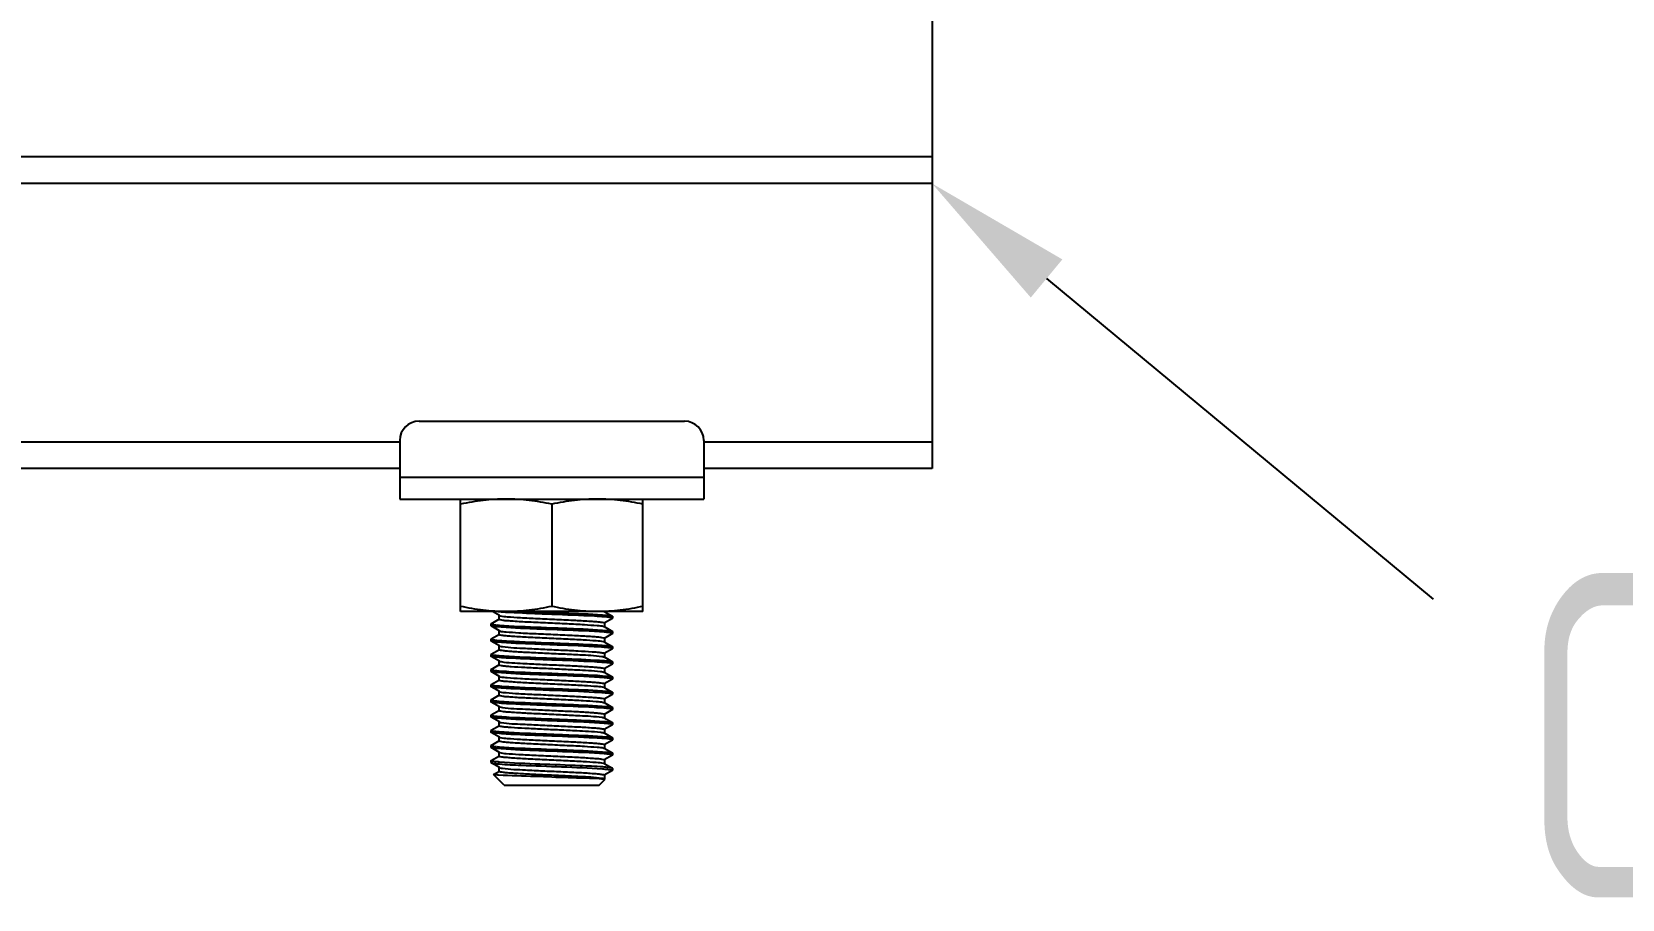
# Model space of a CAD drawing. Extents: x 4995099 to 5303443, y 4627657 to 4889583.
# Drawn here: x 5068634 to 5070772, y 4735082 to 4736248 of the extents above; entities that cross this region are included whole.
import ezdxf

# ---------------------------------------------------------------- set-up
doc = ezdxf.new("R2010")
doc.units = 0
doc.header["$LTSCALE"] = 1000
doc.header["$MEASUREMENT"] = 0
doc.layers.get('0').update_dxf_attribs({"color": 4, "linetype": 'CONTINUOUS'})
doc.styles.get("Standard").update_dxf_attribs({"font": 'GBENOR', "bigfont": 'GBCBIG'})

msp = doc.modelspace()

# ---------------------------------------------------------------- linework, layer by layer
at = {"color": 7}
msp.add_line((5069844.2, 4736463.1), (5069844.2, 4735660.7), dxfattribs=at)
for p, q in [((5069844.2, 4736079.8), (5061397.8, 4736079.8)), ((5069844.2, 4736044), (5061397.8, 4736044)), ((5069154.3, 4735724.5), (5069511.2, 4735724.5)), ((5069128.3, 4735696.5), (5062113.3, 4735696.5)), ((5069128.3, 4735698.5), (5069128.3, 4735619.8)), ((5069537.2, 4735698.5), (5069537.2, 4735619.8)), ((5069844.2, 4735696.5), (5069537.2, 4735696.5)), ((5069128.3, 4735660.7), (5062113.3, 4735660.7)), ((5069844.2, 4735660.7), (5069537.2, 4735660.7)), ((5069128.3, 4735649.2), (5069537.2, 4735649.2)), ((5069128.3, 4735619.8), (5069537.2, 4735619.8)), ((5069210.1, 4735468.5), (5069210.1, 4735619.8)), ((5069332.8, 4735612.9), (5069332.8, 4735475.5)), ((5069455.4, 4735468.5), (5069455.4, 4735619.8)), ((5069455.4, 4735468.5), (5069210.1, 4735468.5)), ((5069262.3, 4735463.2), (5069253, 4735468.5)), ((5069262.1, 4735458.3), (5069262.1, 4735463.4)), ((5069403.2, 4735468.8), (5069414.3, 4735462.4)), ((5069414.3, 4735459.4), (5069403.2, 4735453)), ((5069414.3, 4735462.4), (5069414.5, 4735462.2)), ((5069414.3, 4735459.4), (5069414.5, 4735459.6)), ((5069414.5, 4735462.2), (5069414.5, 4735459.6)), ((5069251.2, 4735452.2), (5069251, 4735451.9)), ((5069251, 4735451.9), (5069251, 4735449.4)), ((5069251.2, 4735449.2), (5069251, 4735449.4)), ((5069251.2, 4735452.2), (5069262.3, 4735458.6)), ((5069262.3, 4735442.7), (5069251.2, 4735449.2)), ((5069251.2, 4735431.7), (5069262.3, 4735438.1)), ((5069262.1, 4735437.9), (5069262.1, 4735443)), ((5069262.3, 4735442.7), (5069262.7, 4735442.6)), ((5069403.2, 4735448.4), (5069414.3, 4735441.9)), ((5069414.3, 4735438.9), (5069403.2, 4735432.5)), ((5069403.5, 4735453.2), (5069403.5, 4735448.1)), ((5069414.3, 4735441.9), (5069414.5, 4735441.7)), ((5069414.3, 4735438.9), (5069414.5, 4735439.2)), ((5069414.5, 4735441.7), (5069414.5, 4735439.2)), ((5069251.2, 4735431.7), (5069251, 4735431.5)), ((5069251, 4735431.5), (5069251, 4735428.9)), ((5069251.2, 4735428.7), (5069251, 4735428.9)), ((5069262.3, 4735422.3), (5069251.2, 4735428.7)), ((5069251.2, 4735411.3), (5069262.3, 4735417.7)), ((5069262.1, 4735417.4), (5069262.1, 4735422.5)), ((5069403.5, 4735420.4), (5069402.9, 4735420.5)), ((5069403.2, 4735427.9), (5069414.3, 4735421.5)), ((5069414.3, 4735418.5), (5069403.2, 4735412.1)), ((5069403.5, 4735432.8), (5069403.5, 4735427.7)), ((5069414.3, 4735421.5), (5069414.5, 4735421.3)), ((5069414.3, 4735418.5), (5069414.5, 4735418.7)), ((5069414.5, 4735421.3), (5069414.5, 4735418.7)), ((5069251.2, 4735411.3), (5069251, 4735411)), ((5069251, 4735411), (5069251, 4735408.5)), ((5069251.2, 4735408.3), (5069251, 4735408.5)), ((5069262.3, 4735401.8), (5069251.2, 4735408.3)), ((5069251.2, 4735390.8), (5069262.3, 4735397.2)), ((5069262.1, 4735397), (5069262.1, 4735402.1)), ((5069403.2, 4735407.5), (5069414.3, 4735401)), ((5069414.3, 4735398), (5069403.2, 4735391.6)), ((5069403.5, 4735412.3), (5069403.5, 4735407.2)), ((5069414.3, 4735401), (5069414.5, 4735400.8)), ((5069414.3, 4735398), (5069414.5, 4735398.3)), ((5069414.5, 4735400.8), (5069414.5, 4735398.3)), ((5069251.2, 4735390.8), (5069251, 4735390.6)), ((5069251, 4735390.6), (5069251, 4735388)), ((5069251.2, 4735387.8), (5069251, 4735388)), ((5069262.3, 4735381.4), (5069251.2, 4735387.8)), ((5069251.2, 4735370.4), (5069262.3, 4735376.8)), ((5069262.1, 4735376.5), (5069262.1, 4735381.7)), ((5069402.9, 4735387.2), (5069403.2, 4735387)), ((5069403.2, 4735387), (5069414.3, 4735380.6)), ((5069414.3, 4735377.6), (5069403.2, 4735371.2)), ((5069403.5, 4735391.9), (5069403.5, 4735386.8)), ((5069414.3, 4735380.6), (5069414.5, 4735380.4)), ((5069414.3, 4735377.6), (5069414.5, 4735377.8)), ((5069414.5, 4735380.4), (5069414.5, 4735377.8)), ((5069251.2, 4735370.4), (5069251, 4735370.2)), ((5069251, 4735370.2), (5069251, 4735367.6)), ((5069251.2, 4735367.4), (5069251, 4735367.6)), ((5069262.3, 4735361), (5069251.2, 4735367.4)), ((5069251.2, 4735349.9), (5069262.3, 4735356.4)), ((5069262.1, 4735356.1), (5069262.1, 4735361.2)), ((5069262.3, 4735361), (5069262.7, 4735360.8)), ((5069403.2, 4735366.6), (5069414.3, 4735360.2)), ((5069414.3, 4735357.2), (5069403.2, 4735350.7)), ((5069403.5, 4735371.4), (5069403.5, 4735366.3)), ((5069414.3, 4735360.2), (5069414.5, 4735359.9)), ((5069414.3, 4735357.2), (5069414.5, 4735357.4)), ((5069414.5, 4735359.9), (5069414.5, 4735357.4)), ((5069251.2, 4735349.9), (5069251, 4735349.7)), ((5069251, 4735349.7), (5069251, 4735347.2)), ((5069251.2, 4735346.9), (5069251, 4735347.2)), ((5069262.3, 4735340.5), (5069251.2, 4735346.9)), ((5069251.2, 4735329.5), (5069262.3, 4735335.9)), ((5069262.1, 4735335.7), (5069262.1, 4735340.8)), ((5069403.5, 4735338.7), (5069402.9, 4735338.7)), ((5069403.2, 4735346.1), (5069414.3, 4735339.7)), ((5069414.3, 4735336.7), (5069403.2, 4735330.3)), ((5069403.5, 4735351), (5069403.5, 4735345.9)), ((5069414.3, 4735339.7), (5069414.5, 4735339.5)), ((5069414.3, 4735336.7), (5069414.5, 4735336.9)), ((5069414.5, 4735339.5), (5069414.5, 4735336.9)), ((5069251.2, 4735329.5), (5069251, 4735329.3)), ((5069251, 4735329.3), (5069251, 4735326.7)), ((5069251.2, 4735326.5), (5069251, 4735326.7)), ((5069262.3, 4735320.1), (5069251.2, 4735326.5)), ((5069251.2, 4735309.1), (5069262.3, 4735315.5)), ((5069262.1, 4735315.2), (5069262.1, 4735320.3)), ((5069403.2, 4735325.7), (5069414.3, 4735319.3)), ((5069414.3, 4735316.3), (5069403.2, 4735309.8)), ((5069403.5, 4735330.5), (5069403.5, 4735325.4)), ((5069403.5, 4735310.1), (5069403.5, 4735305)), ((5069414.3, 4735319.3), (5069414.5, 4735319)), ((5069414.3, 4735316.3), (5069414.5, 4735316.5)), ((5069414.5, 4735319), (5069414.5, 4735316.5)), ((5069251.2, 4735309.1), (5069251, 4735308.8)), ((5069251, 4735308.8), (5069251, 4735306.3)), ((5069251.2, 4735306), (5069251, 4735306.3)), ((5069251.2, 4735288.6), (5069251, 4735288.4)), ((5069251, 4735288.4), (5069251, 4735285.8)), ((5069262.3, 4735299.6), (5069251.2, 4735306)), ((5069251.2, 4735288.6), (5069262.3, 4735295)), ((5069262.1, 4735294.8), (5069262.1, 4735299.9)), ((5069402.9, 4735305.4), (5069403.2, 4735305.3)), ((5069403.2, 4735305.3), (5069414.3, 4735298.8)), ((5069414.3, 4735295.8), (5069403.2, 4735289.4)), ((5069403.5, 4735289.7), (5069403.5, 4735284.5)), ((5069414.3, 4735298.8), (5069414.5, 4735298.6)), ((5069414.3, 4735295.8), (5069414.5, 4735296)), ((5069414.5, 4735298.6), (5069414.5, 4735296)), ((5069251.2, 4735285.6), (5069251, 4735285.8)), ((5069251, 4735267.9), (5069251.2, 4735268.2)), ((5069251, 4735267.9), (5069251, 4735265.4)), ((5069262.3, 4735279.2), (5069251.2, 4735285.6)), ((5069251.2, 4735268.2), (5069262.3, 4735274.6)), ((5069251.7, 4735267.5), (5069251.4, 4735267.6)), ((5069262.1, 4735274.3), (5069262.1, 4735279.4)), ((5069262.3, 4735279.2), (5069262.7, 4735279)), ((5069403.2, 4735284.8), (5069414.3, 4735278.4)), ((5069414.3, 4735275.4), (5069403.2, 4735269)), ((5069403.5, 4735269.2), (5069403.5, 4735264.1)), ((5069414.3, 4735278.4), (5069414.5, 4735278.2)), ((5069414.3, 4735275.4), (5069414.5, 4735275.6)), ((5069414.5, 4735278.2), (5069414.5, 4735275.6)), ((5069251, 4735265.4), (5069251.2, 4735265.2)), ((5069262.3, 4735258.7), (5069251.2, 4735265.2)), ((5069254.4, 4735249.6), (5069262.3, 4735254.1)), ((5069254.4, 4735249.5), (5069254.4, 4735249.6)), ((5069268.9, 4735235), (5069254.4, 4735249.5)), ((5069262.1, 4735253.9), (5069262.1, 4735259)), ((5069403.2, 4735264.4), (5069414.3, 4735257.9)), ((5069414.3, 4735254.9), (5069403.2, 4735248.5)), ((5069403.5, 4735248.8), (5069403.5, 4735243.7)), ((5069414.5, 4735257.7), (5069414.3, 4735257.9)), ((5069414.3, 4735254.9), (5069414.5, 4735255.2)), ((5069414.5, 4735257.7), (5069414.5, 4735255.2)), ((5069268.9, 4735235), (5069396.6, 4735235)), ((5069396.6, 4735235), (5069404.7, 4735243)), ((5069402.7, 4735243.5), (5069403.7, 4735243.4)), ((5069404.6, 4735243.1), (5069404.7, 4735243))]:
    msp.add_line(p, q)
msp.add_lwpolyline([(5069998.2, 4735916.4), (5070518, 4735485.2)])
for centre, radius, start, end in [((5069154.3, 4735698.5), 26, 90, 180), ((5069511.2, 4735698.5), 26, 0, 90), ((5069272.5, 4735615.9), 148.2, 264.0812, 264.633), ((5069707.7, 4745033.6), 9573.7, 267.56828, 267.75562), ((5069385.8, 4735236.1), 226, 84.5776, 85.5479), ((5069280.3, 4735681.9), 232.4, 264.6627, 265.5428), ((5069264.2, 4735447), 4.72, 250.9561, 252.0907), ((5069385.3, 4735210.2), 231.4, 84.6498, 85.5433), ((5069280, 4735658.4), 229.4, 264.6243, 265.5438), ((5069399.6, 4735417.6), 11, 75.6696, 76.5396), ((5069280.7, 4735646.1), 237.5, 264.7268, 265.5405), ((5069385.9, 4735176.4), 224.3, 84.5514, 85.5534), ((5069280.2, 4735620.1), 231.9, 264.6569, 265.5429), ((5069385.8, 4735154.3), 226, 84.5776, 85.5479), ((5069280.3, 4735600.2), 232.4, 264.6627, 265.5428), ((5069264.2, 4735365.2), 4.72, 250.9561, 252.0907), ((5069385.3, 4735128.4), 231.4, 84.6498, 85.5433), ((5069280, 4735576.7), 229.4, 264.6243, 265.5438), ((5069399.6, 4735335.8), 11, 75.6696, 76.5396), ((5069280.7, 4735564.3), 237.5, 264.7268, 265.5405), ((5069385.9, 4735094.6), 224.3, 84.5514, 85.5534), ((5069280.2, 4735538.3), 231.9, 264.6569, 265.5429), ((5069385.8, 4735072.5), 226, 84.5776, 85.5479), ((5069280.3, 4735518.4), 232.4, 264.6627, 265.5428), ((5069264.2, 4735283.5), 4.72, 250.9561, 252.0907), ((5069385.3, 4735046.7), 231.4, 84.6498, 85.5433), ((5069284.1, 4735541.8), 279, 265.186, 265.5314), ((5069284.6, 4735551.3), 285.9, 265.24, 265.547), ((5069399.6, 4735254.1), 11, 75.6696, 76.5396)]:
    msp.add_arc(centre, radius, start, end)
for points, knots in [([(5069271.4, 4735619.8), (5069261.1, 4735619.8), (5069240.5, 4735618.5), (5069220.2, 4735615), (5069210.1, 4735612.9)], [0, 0, 0, 0, 0.499234, 1, 1, 1, 1]), ([(5069332.8, 4735612.9), (5069322.7, 4735615), (5069302.3, 4735618.5), (5069281.7, 4735619.8), (5069271.4, 4735619.8)], [0, 0, 0, 0, 0.500766, 1, 1, 1, 1]), ([(5069394.1, 4735619.8), (5069383.8, 4735619.8), (5069363.2, 4735618.5), (5069342.9, 4735615), (5069332.8, 4735612.9)], [0, 0, 0, 0, 0.499234, 1, 1, 1, 1]), ([(5069455.4, 4735612.9), (5069445.3, 4735615), (5069425, 4735618.5), (5069404.4, 4735619.8), (5069394.1, 4735619.8)], [0, 0, 0, 0, 0.500766, 1, 1, 1, 1]), ([(5069271.4, 4735468.5), (5069261.1, 4735468.5), (5069240.5, 4735469.8), (5069220.2, 4735473.3), (5069210.1, 4735475.5)], [0, 0, 0, 0, 0.499234, 1, 1, 1, 1]), ([(5069271.2, 4735467.5), (5069270, 4735467.6), (5069265.8, 4735467.8), (5069261.6, 4735468.1), (5069258.6, 4735468.4)], [0, 0, 0, 0, 0.289844, 1, 1, 1, 1]), ([(5069262.3, 4735463.2), (5069262.4, 4735463.1), (5069262.8, 4735463), (5069263.2, 4735462.9), (5069263.4, 4735462.8)], [0, 0, 0, 0, 0.406881, 1, 1, 1, 1]), ([(5069263.4, 4735462.8), (5069266.5, 4735462.1), (5069275.6, 4735461.4), (5069292.4, 4735460.2), (5069314.6, 4735459.2), (5069339.3, 4735458), (5069363, 4735456.9), (5069381, 4735456), (5069392.2, 4735455.1), (5069398.3, 4735454.6), (5069401.1, 4735453.9), (5069403.5, 4735453.7), (5069403.5, 4735453.2)], [0, 0, 0, 0, 0.068576, 0.194029, 0.359725, 0.543506, 0.720761, 0.867753, 0.923531, 0.964877, 0.99049, 1, 1, 1, 1]), ([(5069332.8, 4735464.7), (5069327, 4735464.9), (5069306.5, 4735465.8), (5069286, 4735466.6), (5069271.2, 4735467.5)], [0, 0, 0, 0, 0.280726, 1, 1, 1, 1]), ([(5069332.8, 4735475.5), (5069322.7, 4735473.3), (5069302.3, 4735469.8), (5069281.7, 4735468.5), (5069271.4, 4735468.5)], [0, 0, 0, 0, 0.500766, 1, 1, 1, 1]), ([(5069394.1, 4735468.5), (5069383.8, 4735468.5), (5069363.2, 4735469.8), (5069342.9, 4735473.3), (5069332.8, 4735475.5)], [0, 0, 0, 0, 0.499234, 1, 1, 1, 1]), ([(5069332.8, 4735467.3), (5069340.5, 4735467), (5069365.3, 4735465.9), (5069390.2, 4735465.2), (5069407.2, 4735463.5)], [0, 0, 0, 0, 0.309919, 1, 1, 1, 1]), ([(5069403.3, 4735461.3), (5069399, 4735461.7), (5069375.5, 4735463.1), (5069352, 4735463.9), (5069332.8, 4735464.7)], [0, 0, 0, 0, 0.184493, 1, 1, 1, 1]), ([(5069455.4, 4735475.5), (5069445.3, 4735473.3), (5069425, 4735469.8), (5069404.4, 4735468.5), (5069394.1, 4735468.5)], [0, 0, 0, 0, 0.500766, 1, 1, 1, 1]), ([(5069407.2, 4735463.5), (5069408.1, 4735463.5), (5069410.5, 4735463.1), (5069413.1, 4735463.1), (5069414.3, 4735462.4)], [0, 0, 0, 0, 0.378482, 1, 1, 1, 1]), ([(5069413.7, 4735460.1), (5069413.4, 4735460.2), (5069411.2, 4735460.6), (5069409, 4735460.8), (5069407.2, 4735461)], [0, 0, 0, 0, 0.160696, 1, 1, 1, 1]), ([(5069414.5, 4735459.6), (5069414.5, 4735459.7), (5069414.2, 4735459.9), (5069413.9, 4735460), (5069413.7, 4735460.1)], [0, 0, 0, 0, 0.318595, 1, 1, 1, 1]), ([(5069251, 4735451.9), (5069251, 4735451.8), (5069251.4, 4735451.6), (5069251.7, 4735451.5), (5069251.9, 4735451.4)], [0, 0, 0, 0, 0.314295, 1, 1, 1, 1]), ([(5069258.5, 4735448), (5069257.6, 4735448.1), (5069255.2, 4735448.4), (5069252.5, 4735448.4), (5069251.2, 4735449.2)], [0, 0, 0, 0, 0.379133, 1, 1, 1, 1]), ([(5069251.9, 4735451.4), (5069252.3, 4735451.3), (5069254.5, 4735450.9), (5069256.8, 4735450.7), (5069258.6, 4735450.5)], [0, 0, 0, 0, 0.163341, 1, 1, 1, 1]), ([(5069332.8, 4735444.3), (5069325.1, 4735444.6), (5069300.4, 4735445.6), (5069275.6, 4735446.4), (5069258.5, 4735448)], [0, 0, 0, 0, 0.309073, 1, 1, 1, 1]), ([(5069262.1, 4735458.3), (5069262.1, 4735457.9), (5069264.5, 4735457.6), (5069267.4, 4735456.9), (5069273.7, 4735456.4), (5069285.1, 4735455.5), (5069303.4, 4735454.6), (5069327.5, 4735453.5), (5069352.4, 4735452.3), (5069374.6, 4735451.3), (5069391, 4735450), (5069399.8, 4735449.5), (5069402.6, 4735448.6)], [0, 0, 0, 0, 0.009703, 0.035887, 0.07813, 0.135078, 0.284815, 0.464601, 0.649729, 0.81476, 0.937049, 1, 1, 1, 1]), ([(5069262.2, 4735450.2), (5069266.5, 4735449.9), (5069290, 4735448.4), (5069313.6, 4735447.6), (5069332.8, 4735446.8)], [0, 0, 0, 0, 0.184553, 1, 1, 1, 1]), ([(5069262.8, 4735442.5), (5069265.5, 4735441.6), (5069274.2, 4735441.2), (5069290.4, 4735439.8), (5069312.6, 4735438.8), (5069337.6, 4735437.7), (5069361.8, 4735436.5), (5069380.2, 4735435.6), (5069391.8, 4735434.7), (5069398.1, 4735434.2), (5069401, 4735433.5), (5069403.5, 4735433.2), (5069403.5, 4735432.8)], [0, 0, 0, 0, 0.061098, 0.182334, 0.347135, 0.532706, 0.713328, 0.863975, 0.921317, 0.963856, 0.990226, 1, 1, 1, 1]), ([(5069332.8, 4735446.8), (5069340.4, 4735446.5), (5069365.2, 4735445.5), (5069390.1, 4735444.7), (5069407.2, 4735443.1)], [0, 0, 0, 0, 0.309586, 1, 1, 1, 1]), ([(5069403.3, 4735440.9), (5069399, 4735441.2), (5069375.5, 4735442.6), (5069352, 4735443.5), (5069332.8, 4735444.3)], [0, 0, 0, 0, 0.184541, 1, 1, 1, 1]), ([(5069402.6, 4735448.6), (5069402.7, 4735448.6), (5069403, 4735448.5), (5069403.2, 4735448.4), (5069403.2, 4735448.4)], [0, 0, 0, 0, 0.569522, 1, 1, 1, 1]), ([(5069413.6, 4735439.6), (5069413.3, 4735439.7), (5069411.1, 4735440.2), (5069408.8, 4735440.4), (5069406.9, 4735440.6)], [0, 0, 0, 0, 0.16229, 1, 1, 1, 1]), ([(5069407.2, 4735443.1), (5069408.1, 4735443), (5069410.4, 4735442.7), (5069413, 4735442.7), (5069414.3, 4735441.9)], [0, 0, 0, 0, 0.378727, 1, 1, 1, 1]), ([(5069414.5, 4735439.2), (5069414.5, 4735439.3), (5069414.2, 4735439.5), (5069413.9, 4735439.6), (5069413.6, 4735439.6)], [0, 0, 0, 0, 0.315177, 1, 1, 1, 1]), ([(5069251, 4735431.5), (5069251, 4735431.4), (5069251.3, 4735431.2), (5069251.6, 4735431.1), (5069251.8, 4735431)], [0, 0, 0, 0, 0.319254, 1, 1, 1, 1]), ([(5069258.9, 4735427.5), (5069257.9, 4735427.6), (5069255.3, 4735427.9), (5069252.6, 4735427.9), (5069251.2, 4735428.7)], [0, 0, 0, 0, 0.380051, 1, 1, 1, 1]), ([(5069251.8, 4735431), (5069252.1, 4735430.9), (5069254.4, 4735430.5), (5069256.6, 4735430.3), (5069258.5, 4735430.1)], [0, 0, 0, 0, 0.159053, 1, 1, 1, 1]), ([(5069332.8, 4735423.8), (5069325.2, 4735424.1), (5069300.5, 4735425.2), (5069275.9, 4735425.9), (5069258.9, 4735427.5)], [0, 0, 0, 0, 0.307895, 1, 1, 1, 1]), ([(5069262.1, 4735437.9), (5069262.1, 4735437.4), (5069264.4, 4735437.2), (5069267.3, 4735436.5), (5069273.4, 4735436), (5069284.6, 4735435.1), (5069302.5, 4735434.2), (5069326.2, 4735433.1), (5069350.9, 4735431.9), (5069373.1, 4735430.9), (5069389.9, 4735429.7), (5069399, 4735429), (5069402.2, 4735428.3)], [0, 0, 0, 0, 0.009517, 0.035128, 0.076492, 0.132277, 0.279305, 0.456588, 0.640385, 0.806077, 0.931494, 1, 1, 1, 1]), ([(5069262.1, 4735417.4), (5069262.1, 4735417.4), (5069262.1, 4735417.4), (5069262.1, 4735417.3), (5069262.1, 4735417.3)], [0, 0, 0, 0, 0.463467, 1, 1, 1, 1]), ([(5069262.1, 4735417.3), (5069262.5, 4735416.9), (5069264.4, 4735416.7), (5069267.9, 4735416), (5069273.6, 4735415.6), (5069284.4, 4735414.7), (5069301.1, 4735413.8), (5069323.6, 4735412.7), (5069347.1, 4735411.7), (5069372.8, 4735410.3), (5069390.3, 4735409.7), (5069400.1, 4735408.2)], [0, 0, 0, 0, 0.011937, 0.038615, 0.07957, 0.133598, 0.274096, 0.443272, 0.620779, 0.785256, 1, 1, 1, 1]), ([(5069262.2, 4735429.8), (5069266.5, 4735429.4), (5069290, 4735428), (5069313.6, 4735427.1), (5069332.8, 4735426.4)], [0, 0, 0, 0, 0.184509, 1, 1, 1, 1]), ([(5069262.3, 4735422.3), (5069262.4, 4735422.2), (5069263.8, 4735421.7), (5069265.1, 4735421.6), (5069266.3, 4735421.4)], [0, 0, 0, 0, 0.140461, 1, 1, 1, 1]), ([(5069266.3, 4735421.4), (5069276.6, 4735420), (5069294.7, 4735419.3), (5069321, 4735417.9), (5069344.6, 4735416.9), (5069366.7, 4735415.8), (5069383.1, 4735414.9), (5069393.3, 4735414.1), (5069398.8, 4735413.6), (5069401.4, 4735413), (5069403.5, 4735412.7), (5069403.5, 4735412.3)], [0, 0, 0, 0, 0.226556, 0.394464, 0.573122, 0.741029, 0.877994, 0.929534, 0.967621, 0.99116, 1, 1, 1, 1]), ([(5069332.8, 4735426.4), (5069340.4, 4735426.1), (5069365.1, 4735425), (5069389.9, 4735424.3), (5069406.9, 4735422.7)], [0, 0, 0, 0, 0.308784, 1, 1, 1, 1]), ([(5069402.9, 4735420.5), (5069398.5, 4735420.8), (5069375.2, 4735422.2), (5069351.8, 4735423.1), (5069332.8, 4735423.8)], [0, 0, 0, 0, 0.186017, 1, 1, 1, 1]), ([(5069402.3, 4735428.2), (5069402.5, 4735428.2), (5069402.8, 4735428.1), (5069403.1, 4735428), (5069403.2, 4735427.9)], [0, 0, 0, 0, 0.585672, 1, 1, 1, 1]), ([(5069411.7, 4735419.6), (5069411.2, 4735419.6), (5069408.5, 4735420), (5069405.7, 4735420.2), (5069403.5, 4735420.4)], [0, 0, 0, 0, 0.190958, 1, 1, 1, 1]), ([(5069406.9, 4735422.7), (5069407.9, 4735422.6), (5069410.3, 4735422.2), (5069413, 4735422.3), (5069414.3, 4735421.5)], [0, 0, 0, 0, 0.379378, 1, 1, 1, 1]), ([(5069414.5, 4735418.7), (5069414.5, 4735418.8), (5069413.6, 4735419.5), (5069412.6, 4735419.4), (5069411.7, 4735419.6)], [0, 0, 0, 0, 0.092798, 1, 1, 1, 1]), ([(5069251, 4735411), (5069251, 4735410.9), (5069251.4, 4735410.7), (5069251.7, 4735410.6), (5069251.9, 4735410.5)], [0, 0, 0, 0, 0.312916, 1, 1, 1, 1]), ([(5069258.6, 4735407.1), (5069257.7, 4735407.2), (5069255.2, 4735407.5), (5069252.5, 4735407.5), (5069251.2, 4735408.3)], [0, 0, 0, 0, 0.379419, 1, 1, 1, 1]), ([(5069251.9, 4735410.5), (5069252.3, 4735410.5), (5069254.6, 4735410), (5069256.9, 4735409.8), (5069258.9, 4735409.6)], [0, 0, 0, 0, 0.163149, 1, 1, 1, 1]), ([(5069332.8, 4735403.4), (5069325.1, 4735403.7), (5069300.4, 4735404.7), (5069275.7, 4735405.5), (5069258.6, 4735407.1)], [0, 0, 0, 0, 0.308711, 1, 1, 1, 1]), ([(5069262.1, 4735397), (5069262.1, 4735396.6), (5069264.1, 4735396.3), (5069266.6, 4735395.7), (5069272, 4735395.2), (5069281.9, 4735394.4), (5069298, 4735393.5), (5069319.7, 4735392.5), (5069342.9, 4735391.4), (5069369.3, 4735390.1), (5069387.6, 4735389.3), (5069398.2, 4735388)], [0, 0, 0, 0, 0.008683, 0.031763, 0.069103, 0.119686, 0.254361, 0.420111, 0.597552, 0.765912, 1, 1, 1, 1]), ([(5069262.2, 4735409.3), (5069266.6, 4735409), (5069290.1, 4735407.6), (5069313.6, 4735406.7), (5069332.8, 4735405.9)], [0, 0, 0, 0, 0.184619, 1, 1, 1, 1]), ([(5069262.3, 4735401.8), (5069262.5, 4735401.7), (5069263.3, 4735401.5), (5069264.1, 4735401.3), (5069264.6, 4735401.2)], [0, 0, 0, 0, 0.374139, 1, 1, 1, 1]), ([(5069264.6, 4735401.2), (5069274.3, 4735399.6), (5069291.9, 4735399.1), (5069317.8, 4735397.6), (5069341.9, 4735396.6), (5069364.9, 4735395.5), (5069382, 4735394.6), (5069392.7, 4735393.7), (5069398.5, 4735393.2), (5069401.3, 4735392.6), (5069403.5, 4735392.3), (5069403.5, 4735391.9)], [0, 0, 0, 0, 0.210773, 0.377666, 0.558838, 0.731273, 0.873076, 0.926648, 0.966309, 0.990838, 1, 1, 1, 1]), ([(5069332.8, 4735405.9), (5069339.8, 4735405.7), (5069363.2, 4735404.7), (5069386.8, 4735403.8), (5069403.2, 4735402.6)], [0, 0, 0, 0, 0.297814, 1, 1, 1, 1]), ([(5069403.3, 4735400), (5069399, 4735400.3), (5069375.5, 4735401.8), (5069352, 4735402.6), (5069332.8, 4735403.4)], [0, 0, 0, 0, 0.184504, 1, 1, 1, 1]), ([(5069400.1, 4735408.2), (5069400.5, 4735408.2), (5069401.5, 4735408), (5069402.6, 4735407.8), (5069403.2, 4735407.5)], [0, 0, 0, 0, 0.353551, 1, 1, 1, 1]), ([(5069403.2, 4735402.6), (5069405.8, 4735402.4), (5069409.4, 4735401.9), (5069413.3, 4735401.6), (5069414.3, 4735401)], [0, 0, 0, 0, 0.683777, 1, 1, 1, 1]), ([(5069413.7, 4735398.7), (5069413.4, 4735398.8), (5069411.2, 4735399.3), (5069409.1, 4735399.5), (5069407.2, 4735399.7)], [0, 0, 0, 0, 0.160861, 1, 1, 1, 1]), ([(5069414.5, 4735398.3), (5069414.5, 4735398.4), (5069414.2, 4735398.6), (5069413.9, 4735398.7), (5069413.7, 4735398.7)], [0, 0, 0, 0, 0.319044, 1, 1, 1, 1]), ([(5069251, 4735390.6), (5069251, 4735390.5), (5069251.3, 4735390.3), (5069251.6, 4735390.2), (5069251.8, 4735390.1)], [0, 0, 0, 0, 0.318137, 1, 1, 1, 1]), ([(5069258.6, 4735386.6), (5069257.7, 4735386.7), (5069255.2, 4735387.1), (5069252.5, 4735387), (5069251.2, 4735387.8)], [0, 0, 0, 0, 0.379512, 1, 1, 1, 1]), ([(5069251.8, 4735390.1), (5069252.2, 4735390), (5069254.4, 4735389.6), (5069256.7, 4735389.4), (5069258.6, 4735389.2)], [0, 0, 0, 0, 0.159502, 1, 1, 1, 1]), ([(5069332.8, 4735382.9), (5069325.1, 4735383.2), (5069300.4, 4735384.3), (5069275.7, 4735385), (5069258.6, 4735386.6)], [0, 0, 0, 0, 0.308641, 1, 1, 1, 1]), ([(5069262.1, 4735376.5), (5069262.1, 4735376.1), (5069264.5, 4735375.8), (5069267.4, 4735375.1), (5069273.7, 4735374.7), (5069285.1, 4735373.8), (5069303.4, 4735372.8), (5069327.5, 4735371.7), (5069352.4, 4735370.5), (5069374.6, 4735369.5), (5069391, 4735368.2), (5069399.8, 4735367.7), (5069402.6, 4735366.8)], [0, 0, 0, 0, 0.009703, 0.035887, 0.07813, 0.135078, 0.284815, 0.464601, 0.649729, 0.81476, 0.937049, 1, 1, 1, 1]), ([(5069262.2, 4735388.9), (5069266.5, 4735388.5), (5069290, 4735387.1), (5069313.6, 4735386.3), (5069332.8, 4735385.5)], [0, 0, 0, 0, 0.184538, 1, 1, 1, 1]), ([(5069262.3, 4735381.4), (5069262.4, 4735381.3), (5069262.8, 4735381.2), (5069263.2, 4735381.1), (5069263.4, 4735381)], [0, 0, 0, 0, 0.406881, 1, 1, 1, 1]), ([(5069263.4, 4735381), (5069266.5, 4735380.3), (5069275.6, 4735379.6), (5069292.4, 4735378.4), (5069314.6, 4735377.4), (5069339.3, 4735376.3), (5069363, 4735375.1), (5069381, 4735374.2), (5069392.2, 4735373.3), (5069398.3, 4735372.8), (5069401.1, 4735372.2), (5069403.5, 4735371.9), (5069403.5, 4735371.4)], [0, 0, 0, 0, 0.068576, 0.194029, 0.359725, 0.543506, 0.720761, 0.867753, 0.923531, 0.964877, 0.99049, 1, 1, 1, 1]), ([(5069332.8, 4735385.5), (5069340.5, 4735385.2), (5069365.3, 4735384.1), (5069390.2, 4735383.4), (5069407.2, 4735381.8)], [0, 0, 0, 0, 0.309919, 1, 1, 1, 1]), ([(5069403.3, 4735379.5), (5069399, 4735379.9), (5069375.5, 4735381.3), (5069352, 4735382.2), (5069332.8, 4735382.9)], [0, 0, 0, 0, 0.184493, 1, 1, 1, 1]), ([(5069398.2, 4735388), (5069398.8, 4735388), (5069400.3, 4735387.7), (5069402, 4735387.5), (5069402.9, 4735387.2)], [0, 0, 0, 0, 0.341642, 1, 1, 1, 1]), ([(5069407.2, 4735381.8), (5069408.1, 4735381.7), (5069410.5, 4735381.3), (5069413.1, 4735381.4), (5069414.3, 4735380.6)], [0, 0, 0, 0, 0.378482, 1, 1, 1, 1]), ([(5069413.7, 4735378.3), (5069413.4, 4735378.4), (5069411.2, 4735378.8), (5069409, 4735379), (5069407.2, 4735379.2)], [0, 0, 0, 0, 0.160696, 1, 1, 1, 1]), ([(5069414.5, 4735377.8), (5069414.5, 4735377.9), (5069414.2, 4735378.2), (5069413.9, 4735378.2), (5069413.7, 4735378.3)], [0, 0, 0, 0, 0.318595, 1, 1, 1, 1]), ([(5069251, 4735370.2), (5069251, 4735370), (5069251.4, 4735369.8), (5069251.7, 4735369.7), (5069251.9, 4735369.7)], [0, 0, 0, 0, 0.314295, 1, 1, 1, 1]), ([(5069258.5, 4735366.2), (5069257.6, 4735366.3), (5069255.2, 4735366.6), (5069252.5, 4735366.6), (5069251.2, 4735367.4)], [0, 0, 0, 0, 0.379133, 1, 1, 1, 1]), ([(5069251.9, 4735369.7), (5069252.3, 4735369.6), (5069254.5, 4735369.1), (5069256.8, 4735368.9), (5069258.6, 4735368.7)], [0, 0, 0, 0, 0.163341, 1, 1, 1, 1]), ([(5069332.8, 4735362.5), (5069325.1, 4735362.8), (5069300.4, 4735363.9), (5069275.6, 4735364.6), (5069258.5, 4735366.2)], [0, 0, 0, 0, 0.309073, 1, 1, 1, 1]), ([(5069262.1, 4735356.1), (5069262.1, 4735355.7), (5069264.4, 4735355.4), (5069267.3, 4735354.7), (5069273.4, 4735354.2), (5069284.6, 4735353.4), (5069302.5, 4735352.4), (5069326.2, 4735351.3), (5069350.9, 4735350.2), (5069373.1, 4735349.1), (5069389.9, 4735347.9), (5069399, 4735347.3), (5069402.2, 4735346.5)], [0, 0, 0, 0, 0.009517, 0.035128, 0.076492, 0.132277, 0.279305, 0.456588, 0.640385, 0.806077, 0.931494, 1, 1, 1, 1]), ([(5069262.2, 4735368.4), (5069266.5, 4735368.1), (5069290, 4735366.7), (5069313.6, 4735365.8), (5069332.8, 4735365)], [0, 0, 0, 0, 0.184553, 1, 1, 1, 1]), ([(5069262.8, 4735360.8), (5069265.5, 4735359.9), (5069274.2, 4735359.4), (5069290.4, 4735358), (5069312.6, 4735357.1), (5069337.6, 4735355.9), (5069361.8, 4735354.7), (5069380.2, 4735353.8), (5069391.8, 4735352.9), (5069398.1, 4735352.4), (5069401, 4735351.7), (5069403.5, 4735351.5), (5069403.5, 4735351)], [0, 0, 0, 0, 0.061098, 0.182334, 0.347135, 0.532706, 0.713328, 0.863975, 0.921317, 0.963856, 0.990226, 1, 1, 1, 1]), ([(5069332.8, 4735365), (5069340.4, 4735364.7), (5069365.2, 4735363.7), (5069390.1, 4735363), (5069407.2, 4735361.3)], [0, 0, 0, 0, 0.309586, 1, 1, 1, 1]), ([(5069403.3, 4735359.1), (5069399, 4735359.4), (5069375.5, 4735360.9), (5069352, 4735361.7), (5069332.8, 4735362.5)], [0, 0, 0, 0, 0.184541, 1, 1, 1, 1]), ([(5069402.6, 4735366.8), (5069402.7, 4735366.8), (5069403, 4735366.7), (5069403.2, 4735366.6), (5069403.2, 4735366.6)], [0, 0, 0, 0, 0.569522, 1, 1, 1, 1]), ([(5069413.6, 4735357.9), (5069413.3, 4735358), (5069411.1, 4735358.4), (5069408.8, 4735358.6), (5069406.9, 4735358.8)], [0, 0, 0, 0, 0.16229, 1, 1, 1, 1]), ([(5069407.2, 4735361.3), (5069408.1, 4735361.2), (5069410.4, 4735360.9), (5069413, 4735360.9), (5069414.3, 4735360.2)], [0, 0, 0, 0, 0.378727, 1, 1, 1, 1]), ([(5069414.5, 4735357.4), (5069414.5, 4735357.5), (5069414.2, 4735357.7), (5069413.9, 4735357.8), (5069413.6, 4735357.9)], [0, 0, 0, 0, 0.315177, 1, 1, 1, 1]), ([(5069251, 4735349.7), (5069251, 4735349.6), (5069251.3, 4735349.4), (5069251.6, 4735349.3), (5069251.8, 4735349.3)], [0, 0, 0, 0, 0.319254, 1, 1, 1, 1]), ([(5069258.9, 4735345.7), (5069257.9, 4735345.8), (5069255.3, 4735346.2), (5069252.6, 4735346.1), (5069251.2, 4735346.9)], [0, 0, 0, 0, 0.380051, 1, 1, 1, 1]), ([(5069251.8, 4735349.3), (5069252.1, 4735349.2), (5069254.4, 4735348.7), (5069256.6, 4735348.5), (5069258.5, 4735348.3)], [0, 0, 0, 0, 0.159053, 1, 1, 1, 1]), ([(5069332.8, 4735342), (5069325.2, 4735342.4), (5069300.5, 4735343.4), (5069275.9, 4735344.1), (5069258.9, 4735345.7)], [0, 0, 0, 0, 0.307895, 1, 1, 1, 1]), ([(5069262.1, 4735335.7), (5069262.1, 4735335.6), (5069262.1, 4735335.6), (5069262.1, 4735335.6), (5069262.1, 4735335.5)], [0, 0, 0, 0, 0.463467, 1, 1, 1, 1]), ([(5069262.1, 4735335.5), (5069262.5, 4735335.1), (5069264.4, 4735334.9), (5069267.9, 4735334.2), (5069273.6, 4735333.8), (5069284.4, 4735332.9), (5069301.1, 4735332), (5069323.6, 4735331), (5069347.1, 4735329.9), (5069372.8, 4735328.5), (5069390.3, 4735327.9), (5069400.1, 4735326.4)], [0, 0, 0, 0, 0.011937, 0.038615, 0.07957, 0.133598, 0.274096, 0.443272, 0.620779, 0.785256, 1, 1, 1, 1]), ([(5069262.2, 4735348), (5069266.5, 4735347.7), (5069290, 4735346.2), (5069313.6, 4735345.4), (5069332.8, 4735344.6)], [0, 0, 0, 0, 0.184509, 1, 1, 1, 1]), ([(5069262.3, 4735340.5), (5069262.4, 4735340.4), (5069263.8, 4735340), (5069265.1, 4735339.8), (5069266.3, 4735339.6)], [0, 0, 0, 0, 0.140461, 1, 1, 1, 1]), ([(5069266.3, 4735339.6), (5069276.6, 4735338.2), (5069294.7, 4735337.6), (5069321, 4735336.2), (5069344.6, 4735335.1), (5069366.7, 4735334.1), (5069383.1, 4735333.2), (5069393.3, 4735332.3), (5069398.8, 4735331.8), (5069401.4, 4735331.3), (5069403.5, 4735331), (5069403.5, 4735330.5)], [0, 0, 0, 0, 0.226556, 0.394464, 0.573122, 0.741029, 0.877994, 0.929534, 0.967621, 0.99116, 1, 1, 1, 1]), ([(5069332.8, 4735344.6), (5069340.4, 4735344.3), (5069365.1, 4735343.2), (5069389.9, 4735342.5), (5069406.9, 4735340.9)], [0, 0, 0, 0, 0.308784, 1, 1, 1, 1]), ([(5069402.9, 4735338.7), (5069398.5, 4735339), (5069375.2, 4735340.4), (5069351.8, 4735341.3), (5069332.8, 4735342)], [0, 0, 0, 0, 0.186017, 1, 1, 1, 1]), ([(5069402.3, 4735346.5), (5069402.5, 4735346.4), (5069402.8, 4735346.3), (5069403.1, 4735346.2), (5069403.2, 4735346.1)], [0, 0, 0, 0, 0.585672, 1, 1, 1, 1]), ([(5069411.7, 4735337.8), (5069411.2, 4735337.9), (5069408.5, 4735338.2), (5069405.7, 4735338.5), (5069403.5, 4735338.7)], [0, 0, 0, 0, 0.190958, 1, 1, 1, 1]), ([(5069406.9, 4735340.9), (5069407.9, 4735340.8), (5069410.3, 4735340.5), (5069413, 4735340.5), (5069414.3, 4735339.7)], [0, 0, 0, 0, 0.379378, 1, 1, 1, 1]), ([(5069414.5, 4735336.9), (5069414.5, 4735337), (5069413.6, 4735337.7), (5069412.6, 4735337.7), (5069411.7, 4735337.8)], [0, 0, 0, 0, 0.092798, 1, 1, 1, 1]), ([(5069251, 4735329.3), (5069251, 4735329.2), (5069251.4, 4735328.9), (5069251.7, 4735328.8), (5069251.9, 4735328.8)], [0, 0, 0, 0, 0.312916, 1, 1, 1, 1]), ([(5069258.6, 4735325.3), (5069257.7, 4735325.4), (5069255.2, 4735325.7), (5069252.5, 4735325.7), (5069251.2, 4735326.5)], [0, 0, 0, 0, 0.379419, 1, 1, 1, 1]), ([(5069251.9, 4735328.8), (5069252.3, 4735328.7), (5069254.6, 4735328.2), (5069256.9, 4735328), (5069258.9, 4735327.8)], [0, 0, 0, 0, 0.163149, 1, 1, 1, 1]), ([(5069332.8, 4735321.6), (5069325.1, 4735321.9), (5069300.4, 4735323), (5069275.7, 4735323.7), (5069258.6, 4735325.3)], [0, 0, 0, 0, 0.308711, 1, 1, 1, 1]), ([(5069262.1, 4735315.2), (5069262.1, 4735314.8), (5069264.1, 4735314.5), (5069266.6, 4735313.9), (5069272, 4735313.5), (5069281.9, 4735312.7), (5069298, 4735311.8), (5069319.7, 4735310.7), (5069342.9, 4735309.7), (5069369.3, 4735308.3), (5069387.6, 4735307.5), (5069398.2, 4735306.3)], [0, 0, 0, 0, 0.008683, 0.031763, 0.069103, 0.119686, 0.254361, 0.420111, 0.597552, 0.765912, 1, 1, 1, 1]), ([(5069262.2, 4735327.5), (5069266.6, 4735327.2), (5069290.1, 4735325.8), (5069313.6, 4735324.9), (5069332.8, 4735324.2)], [0, 0, 0, 0, 0.184619, 1, 1, 1, 1]), ([(5069262.3, 4735320.1), (5069262.5, 4735319.9), (5069263.3, 4735319.7), (5069264.1, 4735319.5), (5069264.6, 4735319.4)], [0, 0, 0, 0, 0.374139, 1, 1, 1, 1]), ([(5069264.6, 4735319.4), (5069274.3, 4735317.8), (5069291.9, 4735317.3), (5069317.8, 4735315.9), (5069341.9, 4735314.8), (5069364.9, 4735313.7), (5069382, 4735312.8), (5069392.7, 4735311.9), (5069398.5, 4735311.4), (5069401.3, 4735310.8), (5069403.5, 4735310.5), (5069403.5, 4735310.1)], [0, 0, 0, 0, 0.210773, 0.377666, 0.558838, 0.731273, 0.873076, 0.926648, 0.966309, 0.990838, 1, 1, 1, 1]), ([(5069332.8, 4735324.2), (5069339.8, 4735323.9), (5069363.2, 4735322.9), (5069386.8, 4735322.1), (5069403.2, 4735320.8)], [0, 0, 0, 0, 0.297814, 1, 1, 1, 1]), ([(5069403.3, 4735318.2), (5069399, 4735318.6), (5069375.5, 4735320), (5069352, 4735320.8), (5069332.8, 4735321.6)], [0, 0, 0, 0, 0.184504, 1, 1, 1, 1]), ([(5069400.1, 4735326.4), (5069400.5, 4735326.4), (5069401.5, 4735326.2), (5069402.6, 4735326), (5069403.2, 4735325.7)], [0, 0, 0, 0, 0.353551, 1, 1, 1, 1]), ([(5069403.2, 4735320.8), (5069405.8, 4735320.6), (5069409.4, 4735320.1), (5069413.3, 4735319.9), (5069414.3, 4735319.3)], [0, 0, 0, 0, 0.683777, 1, 1, 1, 1]), ([(5069413.7, 4735317), (5069413.4, 4735317.1), (5069411.2, 4735317.5), (5069409.1, 4735317.7), (5069407.2, 4735317.9)], [0, 0, 0, 0, 0.160861, 1, 1, 1, 1]), ([(5069414.5, 4735316.5), (5069414.5, 4735316.6), (5069414.2, 4735316.8), (5069413.9, 4735316.9), (5069413.7, 4735317)], [0, 0, 0, 0, 0.319044, 1, 1, 1, 1]), ([(5069251, 4735308.8), (5069251, 4735308.7), (5069251.3, 4735308.5), (5069251.6, 4735308.4), (5069251.8, 4735308.4)], [0, 0, 0, 0, 0.318137, 1, 1, 1, 1]), ([(5069251, 4735288.4), (5069251, 4735288.3), (5069251.4, 4735288), (5069251.7, 4735288), (5069251.9, 4735287.9)], [0, 0, 0, 0, 0.314295, 1, 1, 1, 1]), ([(5069258.6, 4735304.9), (5069257.7, 4735304.9), (5069255.2, 4735305.3), (5069252.5, 4735305.3), (5069251.2, 4735306)], [0, 0, 0, 0, 0.379512, 1, 1, 1, 1]), ([(5069251.8, 4735308.4), (5069252.2, 4735308.3), (5069254.4, 4735307.8), (5069256.7, 4735307.6), (5069258.6, 4735307.4)], [0, 0, 0, 0, 0.159502, 1, 1, 1, 1]), ([(5069332.8, 4735301.2), (5069325.1, 4735301.5), (5069300.4, 4735302.5), (5069275.7, 4735303.2), (5069258.6, 4735304.9)], [0, 0, 0, 0, 0.308641, 1, 1, 1, 1]), ([(5069262.1, 4735294.8), (5069262.1, 4735294.3), (5069264.5, 4735294), (5069267.4, 4735293.4), (5069273.7, 4735292.9), (5069285.1, 4735292), (5069303.4, 4735291), (5069327.5, 4735289.9), (5069352.4, 4735288.7), (5069374.6, 4735287.7), (5069391, 4735286.4), (5069399.8, 4735285.9), (5069402.6, 4735285.1)], [0, 0, 0, 0, 0.009703, 0.035887, 0.07813, 0.135078, 0.284815, 0.464601, 0.649729, 0.81476, 0.937049, 1, 1, 1, 1]), ([(5069262.2, 4735307.1), (5069266.5, 4735306.8), (5069290, 4735305.3), (5069313.6, 4735304.5), (5069332.8, 4735303.7)], [0, 0, 0, 0, 0.184538, 1, 1, 1, 1]), ([(5069262.3, 4735299.6), (5069262.4, 4735299.5), (5069262.8, 4735299.4), (5069263.2, 4735299.3), (5069263.4, 4735299.3)], [0, 0, 0, 0, 0.406881, 1, 1, 1, 1]), ([(5069263.4, 4735299.3), (5069266.5, 4735298.5), (5069275.6, 4735297.9), (5069292.4, 4735296.7), (5069314.6, 4735295.6), (5069339.3, 4735294.5), (5069363, 4735293.4), (5069381, 4735292.4), (5069392.2, 4735291.5), (5069398.3, 4735291), (5069401.1, 4735290.4), (5069403.5, 4735290.1), (5069403.5, 4735289.7)], [0, 0, 0, 0, 0.068576, 0.194029, 0.359725, 0.543506, 0.720761, 0.867753, 0.923531, 0.964877, 0.99049, 1, 1, 1, 1]), ([(5069332.8, 4735303.7), (5069340.5, 4735303.4), (5069365.3, 4735302.3), (5069390.2, 4735301.6), (5069407.2, 4735300)], [0, 0, 0, 0, 0.309919, 1, 1, 1, 1]), ([(5069403.3, 4735297.8), (5069399, 4735298.1), (5069375.5, 4735299.5), (5069352, 4735300.4), (5069332.8, 4735301.2)], [0, 0, 0, 0, 0.184493, 1, 1, 1, 1]), ([(5069398.2, 4735306.3), (5069398.8, 4735306.2), (5069400.3, 4735306), (5069402, 4735305.8), (5069402.9, 4735305.4)], [0, 0, 0, 0, 0.341642, 1, 1, 1, 1]), ([(5069407.2, 4735300), (5069408.1, 4735299.9), (5069410.5, 4735299.6), (5069413.1, 4735299.6), (5069414.3, 4735298.8)], [0, 0, 0, 0, 0.378482, 1, 1, 1, 1]), ([(5069413.7, 4735296.5), (5069413.4, 4735296.6), (5069411.2, 4735297.1), (5069409, 4735297.3), (5069407.2, 4735297.4)], [0, 0, 0, 0, 0.160696, 1, 1, 1, 1]), ([(5069414.5, 4735296), (5069414.5, 4735296.2), (5069414.2, 4735296.4), (5069413.9, 4735296.5), (5069413.7, 4735296.5)], [0, 0, 0, 0, 0.318595, 1, 1, 1, 1]), ([(5069251.4, 4735267.6), (5069251.3, 4735267.6), (5069251.1, 4735267.7), (5069251, 4735267.9), (5069251, 4735267.9)], [0, 0, 0, 0, 0.649818, 1, 1, 1, 1]), ([(5069258.5, 4735284.4), (5069257.6, 4735284.5), (5069255.2, 4735284.9), (5069252.5, 4735284.8), (5069251.2, 4735285.6)], [0, 0, 0, 0, 0.379133, 1, 1, 1, 1]), ([(5069260.9, 4735266.3), (5069259.8, 4735266.4), (5069256.8, 4735266.7), (5069253.7, 4735266.9), (5069251.7, 4735267.5)], [0, 0, 0, 0, 0.350995, 1, 1, 1, 1]), ([(5069251.9, 4735287.9), (5069252.3, 4735287.8), (5069254.5, 4735287.4), (5069256.8, 4735287.1), (5069258.6, 4735287)], [0, 0, 0, 0, 0.163341, 1, 1, 1, 1]), ([(5069332.8, 4735280.7), (5069325.1, 4735281), (5069300.4, 4735282.1), (5069275.6, 4735282.8), (5069258.5, 4735284.4)], [0, 0, 0, 0, 0.309073, 1, 1, 1, 1]), ([(5069262.1, 4735274.3), (5069262.1, 4735273.9), (5069264.4, 4735273.6), (5069267.3, 4735273), (5069273.4, 4735272.5), (5069284.6, 4735271.6), (5069302.5, 4735270.6), (5069326.2, 4735269.5), (5069350.9, 4735268.4), (5069373.1, 4735267.3), (5069389.9, 4735266.1), (5069399, 4735265.5), (5069402.2, 4735264.7)], [0, 0, 0, 0, 0.009517, 0.035128, 0.076492, 0.132277, 0.279305, 0.456588, 0.640385, 0.806077, 0.931494, 1, 1, 1, 1]), ([(5069262.2, 4735286.7), (5069266.5, 4735286.3), (5069290, 4735284.9), (5069313.6, 4735284), (5069332.8, 4735283.3)], [0, 0, 0, 0, 0.184553, 1, 1, 1, 1]), ([(5069262.8, 4735279), (5069265.5, 4735278.1), (5069274.2, 4735277.6), (5069290.4, 4735276.3), (5069312.6, 4735275.3), (5069337.6, 4735274.1), (5069361.8, 4735273), (5069380.2, 4735272), (5069391.8, 4735271.1), (5069398.1, 4735270.6), (5069401, 4735269.9), (5069403.5, 4735269.7), (5069403.5, 4735269.2)], [0, 0, 0, 0, 0.061098, 0.182334, 0.347135, 0.532706, 0.713328, 0.863975, 0.921317, 0.963856, 0.990226, 1, 1, 1, 1]), ([(5069332.8, 4735283.3), (5069340.4, 4735283), (5069365.2, 4735281.9), (5069390.1, 4735281.2), (5069407.2, 4735279.6)], [0, 0, 0, 0, 0.309586, 1, 1, 1, 1]), ([(5069403.3, 4735277.3), (5069399, 4735277.7), (5069375.5, 4735279.1), (5069352, 4735280), (5069332.8, 4735280.7)], [0, 0, 0, 0, 0.184541, 1, 1, 1, 1]), ([(5069402.6, 4735285.1), (5069402.7, 4735285), (5069403, 4735284.9), (5069403.2, 4735284.9), (5069403.2, 4735284.8)], [0, 0, 0, 0, 0.569522, 1, 1, 1, 1]), ([(5069413.6, 4735276.1), (5069413.3, 4735276.2), (5069411.1, 4735276.6), (5069408.8, 4735276.8), (5069406.9, 4735277)], [0, 0, 0, 0, 0.16229, 1, 1, 1, 1]), ([(5069407.2, 4735279.6), (5069408.1, 4735279.5), (5069410.4, 4735279.1), (5069413, 4735279.1), (5069414.3, 4735278.4)], [0, 0, 0, 0, 0.378727, 1, 1, 1, 1]), ([(5069414.5, 4735275.6), (5069414.5, 4735275.7), (5069414.2, 4735276), (5069413.9, 4735276), (5069413.6, 4735276.1)], [0, 0, 0, 0, 0.315177, 1, 1, 1, 1]), ([(5069251.2, 4735265.2), (5069251.3, 4735265.1), (5069251.8, 4735264.9), (5069252.3, 4735264.8), (5069252.6, 4735264.7)], [0, 0, 0, 0, 0.390582, 1, 1, 1, 1]), ([(5069252.6, 4735264.7), (5069253, 4735264.6), (5069255.7, 4735264.2), (5069258.4, 4735264), (5069260.7, 4735263.8)], [0, 0, 0, 0, 0.173481, 1, 1, 1, 1]), ([(5069255, 4735249.3), (5069254.8, 4735249.3), (5069254.6, 4735249.3), (5069254.4, 4735249.4), (5069254.4, 4735249.5)], [0, 0, 0, 0, 0.644165, 1, 1, 1, 1]), ([(5069261.1, 4735248.7), (5069260.4, 4735248.7), (5069258.3, 4735248.9), (5069256.3, 4735249), (5069255, 4735249.3)], [0, 0, 0, 0, 0.347295, 1, 1, 1, 1]), ([(5069332.8, 4735246.2), (5069325.3, 4735246.4), (5069301.4, 4735247.1), (5069277.5, 4735247.6), (5069261.1, 4735248.7)], [0, 0, 0, 0, 0.310462, 1, 1, 1, 1]), ([(5069262.1, 4735253.9), (5069262.1, 4735253.9), (5069262.1, 4735253.8), (5069262.1, 4735253.8), (5069262.1, 4735253.8)], [0, 0, 0, 0, 0.463467, 1, 1, 1, 1]), ([(5069262.1, 4735253.8), (5069262.5, 4735253.3), (5069264.4, 4735253.1), (5069267.9, 4735252.5), (5069273.6, 4735252), (5069284.4, 4735251.2), (5069301.1, 4735250.3), (5069323.6, 4735249.2), (5069347.1, 4735248.2), (5069372.8, 4735246.7), (5069390.3, 4735246.1), (5069400.1, 4735244.7)], [0, 0, 0, 0, 0.011937, 0.038615, 0.07957, 0.133598, 0.274096, 0.443272, 0.620779, 0.785256, 1, 1, 1, 1]), ([(5069262.3, 4735263.6), (5069272, 4735262.9), (5069318.1, 4735260.6), (5069364.3, 4735259.7), (5069400.8, 4735257.1)], [0, 0, 0, 0, 0.208808, 1, 1, 1, 1]), ([(5069262.3, 4735258.7), (5069262.4, 4735258.6), (5069263.8, 4735258.2), (5069265.1, 4735258), (5069266.3, 4735257.9)], [0, 0, 0, 0, 0.140461, 1, 1, 1, 1]), ([(5069401.4, 4735259.6), (5069391.3, 4735260.3), (5069345, 4735262.6), (5069298.6, 4735263.4), (5069262.4, 4735266.2)], [0, 0, 0, 0, 0.218132, 1, 1, 1, 1]), ([(5069266.3, 4735257.9), (5069276.6, 4735256.5), (5069294.7, 4735255.8), (5069321, 4735254.4), (5069344.6, 4735253.4), (5069366.7, 4735252.3), (5069383.1, 4735251.4), (5069393.3, 4735250.5), (5069398.8, 4735250.1), (5069401.4, 4735249.5), (5069403.5, 4735249.2), (5069403.5, 4735248.8)], [0, 0, 0, 0, 0.226556, 0.394464, 0.573122, 0.741029, 0.877994, 0.929534, 0.967621, 0.99116, 1, 1, 1, 1]), ([(5069332.8, 4735246.2), (5069347.6, 4735245.8), (5069370.9, 4735244.9), (5069394.3, 4735244.6), (5069402.7, 4735243.5)], [0, 0, 0, 0, 0.636179, 1, 1, 1, 1]), ([(5069400.8, 4735257.1), (5069401.8, 4735257), (5069405.2, 4735256.7), (5069408.7, 4735256.4), (5069411, 4735256.1)], [0, 0, 0, 0, 0.307232, 1, 1, 1, 1]), ([(5069411.3, 4735258.6), (5069410.7, 4735258.7), (5069407.4, 4735259.1), (5069404.1, 4735259.4), (5069401.4, 4735259.6)], [0, 0, 0, 0, 0.189241, 1, 1, 1, 1]), ([(5069402.3, 4735264.7), (5069402.5, 4735264.6), (5069402.8, 4735264.6), (5069403.1, 4735264.4), (5069403.2, 4735264.4)], [0, 0, 0, 0, 0.585672, 1, 1, 1, 1]), ([(5069411, 4735256.1), (5069411.9, 4735256), (5069412.8, 4735255.8), (5069414.5, 4735255.5), (5069414.5, 4735255.2)], [0, 0, 0, 0, 0.726573, 1, 1, 1, 1]), ([(5069414.3, 4735257.9), (5069414.2, 4735258), (5069413.2, 4735258.4), (5069412.2, 4735258.5), (5069411.3, 4735258.6)], [0, 0, 0, 0, 0.144741, 1, 1, 1, 1]), ([(5069400.1, 4735244.7), (5069400.5, 4735244.6), (5069401.5, 4735244.4), (5069402.6, 4735244.3), (5069403.2, 4735243.9)], [0, 0, 0, 0, 0.353551, 1, 1, 1, 1]), ([(5069403.7, 4735243.4), (5069403.9, 4735243.3), (5069404.2, 4735243.3), (5069404.5, 4735243.2), (5069404.6, 4735243.1)], [0, 0, 0, 0, 0.624047, 1, 1, 1, 1])]:
    msp.add_open_spline(points, degree=3, knots=knots)
msp.add_solid([(5069976.9, 4735890.7), (5069844.2, 4736044), (5070019.4, 4735942)])

# ---------------------------------------------------------------- texts
at = {"width": 0.8}
msp.add_text('CB型槽钢', height=435.6, dxfattribs=at).set_placement((5070635.7, 4735083.4))

doc.saveas('drawing.dxf')
